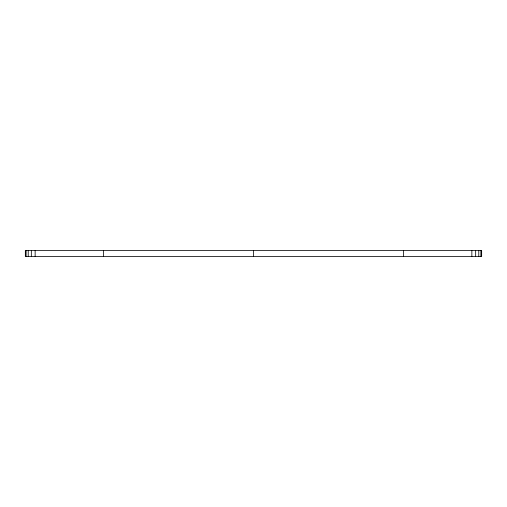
<?xml version="1.0" encoding="UTF-8"?>
<svg xmlns="http://www.w3.org/2000/svg" width="507" height="507" viewBox="0 0 507 507"><rect width="100%" height="100%" fill="white"/><g stroke="black" fill="none" stroke-linecap="round" stroke-linejoin="round"><path stroke-width="0.76" d="M480.883 250.559L480.883 256.441M478.779 250.559L478.779 256.441M475.667 250.559L475.667 256.441M471.859 250.559L471.859 256.441M403.623 250.559L403.623 256.441M253.5 250.559L253.5 256.441M103.377 250.559L103.377 256.441M35.141 250.559L35.141 256.441M31.333 250.559L31.333 256.441M28.221 250.559L28.221 256.441M26.117 250.559L26.117 256.441M481.65 250.559L25.35 250.559L25.35 256.441L481.65 256.441L481.65 250.559"/></g></svg>
